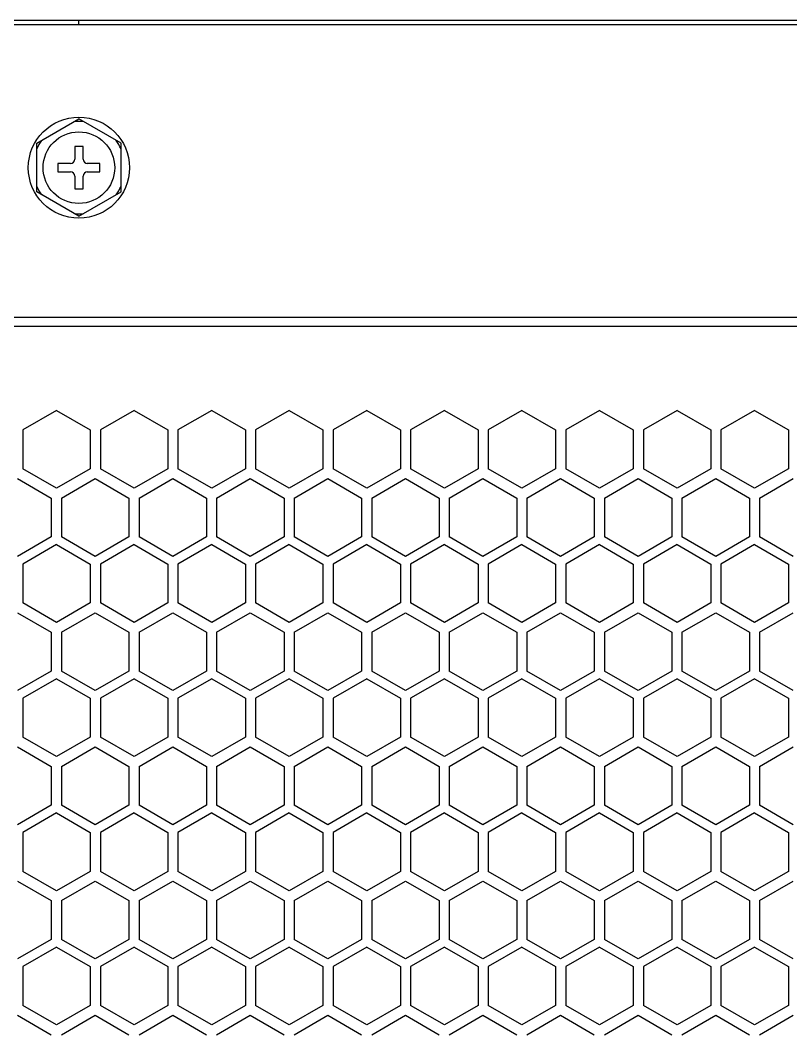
# Model space of a CAD drawing. Header units: millimetres. Extents: x 55614 to 110757, y -66981 to -47484.
# Drawn here: x 89232.4 to 89323.8, y -55846.1 to -55726.2 of the extents above; entities that cross this region are included whole.
import ezdxf

# ---------------------------------------------------------------- set-up
doc = ezdxf.new("R2010")
doc.units = ezdxf.units.MM
for name, color, linetype in [('2401-00336-S-M6-12HWM_0', 7, 'Continuous'), ('4209-0510_0', 7, 'Continuous'), ('4215-0412-2_0', 7, 'Continuous'), ('YT-50-01_AF0_1_0', 7, 'Continuous')]:
    doc.layers.add(name, color=color, linetype=linetype)
doc.layers.add('THICK', color=7, linetype='Continuous', lineweight=0)

# ---------------------------------------------------------------- blocks, each defined once
blk = doc.blocks.new('2-1725')
at = {"layer": '2401-00336-S-M6-12HWM_0', "color": 7, "linetype": 'Continuous'}
for p, q in [((-17622.13, -71605.56), (-17617.13, -71602.67)), ((-17612.13, -71605.56), (-17617.13, -71602.67)), ((-17622.13, -71611.33), (-17622.13, -71605.56)), ((-17612.13, -71611.33), (-17612.13, -71605.56)), ((-17617.63, -71605.95), (-17617.63, -71607.45)), ((-17616.63, -71605.95), (-17617.63, -71605.95)), ((-17616.63, -71607.45), (-17616.63, -71605.95)), ((-17619.63, -71607.95), (-17619.63, -71608.95)), ((-17618.13, -71607.95), (-17619.63, -71607.95)), ((-17614.63, -71607.95), (-17616.13, -71607.95)), ((-17614.63, -71608.95), (-17614.63, -71607.95)), ((-17619.63, -71608.95), (-17618.13, -71608.95)), ((-17617.63, -71609.45), (-17617.63, -71610.95)), ((-17616.63, -71610.95), (-17616.63, -71609.45)), ((-17616.13, -71608.95), (-17614.63, -71608.95)), ((-17617.13, -71614.22), (-17622.13, -71611.33)), ((-17617.63, -71610.95), (-17616.63, -71610.95)), ((-17617.13, -71614.22), (-17612.13, -71611.33))]:
    blk.add_line(p, q, dxfattribs=at)
for radius in [6, 4.25]:
    blk.add_circle((-17617.13, -71608.45), radius, dxfattribs=at)
for centre, radius, start, end in [((-17617.13, -71608.45), 5.47, 84.0076, 95.9924), ((-17617.13, -71608.45), 5.47, 144.0076, 155.9924), ((-17617.13, -71608.45), 5.47, 24.0076, 35.9924), ((-17618.13, -71607.45), 0.5, 270, 0), ((-17616.13, -71607.45), 0.5, 180, 270), ((-17618.13, -71609.45), 0.5, 0, 90), ((-17616.13, -71609.45), 0.5, 90, 180), ((-17617.13, -71608.45), 5.47, 204.0076, 215.9924), ((-17617.13, -71608.45), 5.47, 324.0076, 335.9924), ((-17617.13, -71608.45), 5.47, 264.0076, 275.9924)]:
    blk.add_arc(centre, radius, start, end, dxfattribs=at)
at = {"layer": '4209-0510_0', "color": 7, "linetype": 'Continuous'}
blk.add_line((-17313.73, -71626.23), (-17919.73, -71626.23), dxfattribs=at)
at = {"layer": '4215-0412-2_0', "color": 7, "linetype": 'Continuous'}
for p, q in [((-17960.08, -71591.47), (-17272.28, -71591.47)), ((-17927.18, -71627.27), (-17305.18, -71627.27)), ((-17619.78, -71637.27), (-17623.78, -71639.58)), ((-17619.78, -71637.27), (-17615.78, -71639.58)), ((-17610.58, -71637.27), (-17614.58, -71639.58)), ((-17610.58, -71637.27), (-17606.58, -71639.58)), ((-17601.38, -71637.27), (-17605.38, -71639.58)), ((-17601.38, -71637.27), (-17597.38, -71639.58)), ((-17592.18, -71637.27), (-17596.18, -71639.58)), ((-17592.18, -71637.27), (-17588.18, -71639.58)), ((-17582.98, -71637.27), (-17586.98, -71639.58)), ((-17582.98, -71637.27), (-17578.98, -71639.58)), ((-17573.78, -71637.27), (-17577.78, -71639.58)), ((-17573.78, -71637.27), (-17569.78, -71639.58)), ((-17564.58, -71637.27), (-17568.58, -71639.58)), ((-17564.58, -71637.27), (-17560.58, -71639.58)), ((-17555.38, -71637.27), (-17559.38, -71639.58)), ((-17555.38, -71637.27), (-17551.38, -71639.58)), ((-17546.18, -71637.27), (-17550.18, -71639.58)), ((-17546.18, -71637.27), (-17542.18, -71639.58)), ((-17536.98, -71637.27), (-17540.98, -71639.58)), ((-17536.98, -71637.27), (-17532.98, -71639.58)), ((-17623.78, -71639.58), (-17623.78, -71644.2)), ((-17615.78, -71639.58), (-17615.78, -71644.2)), ((-17614.58, -71639.58), (-17614.58, -71644.2)), ((-17606.58, -71639.58), (-17606.58, -71644.2)), ((-17605.38, -71639.58), (-17605.38, -71644.2)), ((-17597.38, -71639.58), (-17597.38, -71644.2)), ((-17596.18, -71639.58), (-17596.18, -71644.2)), ((-17588.18, -71639.58), (-17588.18, -71644.2)), ((-17586.98, -71639.58), (-17586.98, -71644.2)), ((-17578.98, -71639.58), (-17578.98, -71644.2)), ((-17577.78, -71639.58), (-17577.78, -71644.2)), ((-17569.78, -71639.58), (-17569.78, -71644.2)), ((-17568.58, -71639.58), (-17568.58, -71644.2)), ((-17560.58, -71639.58), (-17560.58, -71644.2)), ((-17559.38, -71639.58), (-17559.38, -71644.2)), ((-17551.38, -71639.58), (-17551.38, -71644.2)), ((-17550.18, -71639.58), (-17550.18, -71644.2)), ((-17542.18, -71639.58), (-17542.18, -71644.2)), ((-17540.98, -71639.58), (-17540.98, -71644.2)), ((-17532.98, -71639.58), (-17532.98, -71644.2)), ((-17619.78, -71646.51), (-17623.78, -71644.2)), ((-17615.78, -71644.2), (-17619.78, -71646.51)), ((-17610.58, -71646.51), (-17614.58, -71644.2)), ((-17606.58, -71644.2), (-17610.58, -71646.51)), ((-17601.38, -71646.51), (-17605.38, -71644.2)), ((-17597.38, -71644.2), (-17601.38, -71646.51)), ((-17592.18, -71646.51), (-17596.18, -71644.2)), ((-17588.18, -71644.2), (-17592.18, -71646.51)), ((-17582.98, -71646.51), (-17586.98, -71644.2)), ((-17578.98, -71644.2), (-17582.98, -71646.51)), ((-17573.78, -71646.51), (-17577.78, -71644.2)), ((-17569.78, -71644.2), (-17573.78, -71646.51)), ((-17564.58, -71646.51), (-17568.58, -71644.2)), ((-17560.58, -71644.2), (-17564.58, -71646.51)), ((-17555.38, -71646.51), (-17559.38, -71644.2)), ((-17551.38, -71644.2), (-17555.38, -71646.51)), ((-17546.18, -71646.51), (-17550.18, -71644.2)), ((-17542.18, -71644.2), (-17546.18, -71646.51)), ((-17536.98, -71646.51), (-17540.98, -71644.2)), ((-17532.98, -71644.2), (-17536.98, -71646.51)), ((-17624.4, -71645.36), (-17620.4, -71647.67)), ((-17619.2, -71647.67), (-17615.2, -71645.36)), ((-17615.2, -71645.36), (-17611.2, -71647.67)), ((-17610, -71647.67), (-17606, -71645.36)), ((-17606, -71645.36), (-17602, -71647.67)), ((-17600.8, -71647.67), (-17596.8, -71645.36)), ((-17596.8, -71645.36), (-17592.8, -71647.67)), ((-17591.6, -71647.67), (-17587.6, -71645.36)), ((-17587.6, -71645.36), (-17583.6, -71647.67)), ((-17582.4, -71647.67), (-17578.4, -71645.36)), ((-17578.4, -71645.36), (-17574.4, -71647.67)), ((-17573.2, -71647.67), (-17569.2, -71645.36)), ((-17569.2, -71645.36), (-17565.2, -71647.67)), ((-17564, -71647.67), (-17560, -71645.36)), ((-17560, -71645.36), (-17556, -71647.67)), ((-17554.8, -71647.67), (-17550.8, -71645.36)), ((-17550.8, -71645.36), (-17546.8, -71647.67)), ((-17545.6, -71647.67), (-17541.6, -71645.36)), ((-17541.6, -71645.36), (-17537.6, -71647.67)), ((-17536.4, -71647.67), (-17532.4, -71645.36)), ((-17620.4, -71647.67), (-17620.4, -71652.29)), ((-17619.2, -71647.67), (-17619.2, -71652.29)), ((-17611.2, -71647.67), (-17611.2, -71652.29)), ((-17610, -71647.67), (-17610, -71652.29)), ((-17602, -71647.67), (-17602, -71652.29)), ((-17600.8, -71647.67), (-17600.8, -71652.29)), ((-17592.8, -71647.67), (-17592.8, -71652.29)), ((-17591.6, -71647.67), (-17591.6, -71652.29)), ((-17583.6, -71647.67), (-17583.6, -71652.29)), ((-17582.4, -71647.67), (-17582.4, -71652.29)), ((-17574.4, -71647.67), (-17574.4, -71652.29)), ((-17573.2, -71647.67), (-17573.2, -71652.29)), ((-17565.2, -71647.67), (-17565.2, -71652.29)), ((-17564, -71647.67), (-17564, -71652.29)), ((-17556, -71647.67), (-17556, -71652.29)), ((-17554.8, -71647.67), (-17554.8, -71652.29)), ((-17546.8, -71647.67), (-17546.8, -71652.29)), ((-17545.6, -71647.67), (-17545.6, -71652.29)), ((-17537.6, -71647.67), (-17537.6, -71652.29)), ((-17536.4, -71647.67), (-17536.4, -71652.29)), ((-17620.4, -71652.29), (-17624.4, -71654.6)), ((-17615.2, -71654.6), (-17619.2, -71652.29)), ((-17611.2, -71652.29), (-17615.2, -71654.6)), ((-17606, -71654.6), (-17610, -71652.29)), ((-17602, -71652.29), (-17606, -71654.6)), ((-17596.8, -71654.6), (-17600.8, -71652.29)), ((-17592.8, -71652.29), (-17596.8, -71654.6)), ((-17587.6, -71654.6), (-17591.6, -71652.29)), ((-17583.6, -71652.29), (-17587.6, -71654.6)), ((-17578.4, -71654.6), (-17582.4, -71652.29)), ((-17574.4, -71652.29), (-17578.4, -71654.6)), ((-17569.2, -71654.6), (-17573.2, -71652.29)), ((-17565.2, -71652.29), (-17569.2, -71654.6)), ((-17560, -71654.6), (-17564, -71652.29)), ((-17556, -71652.29), (-17560, -71654.6)), ((-17550.8, -71654.6), (-17554.8, -71652.29)), ((-17546.8, -71652.29), (-17550.8, -71654.6)), ((-17541.6, -71654.6), (-17545.6, -71652.29)), ((-17537.6, -71652.29), (-17541.6, -71654.6)), ((-17532.4, -71654.6), (-17536.4, -71652.29)), ((-17619.78, -71653.2), (-17623.78, -71655.51)), ((-17619.78, -71653.2), (-17615.78, -71655.51)), ((-17610.58, -71653.2), (-17614.58, -71655.51)), ((-17610.58, -71653.2), (-17606.58, -71655.51)), ((-17601.38, -71653.2), (-17605.38, -71655.51)), ((-17601.38, -71653.2), (-17597.38, -71655.51)), ((-17592.18, -71653.2), (-17596.18, -71655.51)), ((-17592.18, -71653.2), (-17588.18, -71655.51)), ((-17582.98, -71653.2), (-17586.98, -71655.51)), ((-17582.98, -71653.2), (-17578.98, -71655.51)), ((-17573.78, -71653.2), (-17577.78, -71655.51)), ((-17573.78, -71653.2), (-17569.78, -71655.51)), ((-17564.58, -71653.2), (-17568.58, -71655.51)), ((-17564.58, -71653.2), (-17560.58, -71655.51)), ((-17555.38, -71653.2), (-17559.38, -71655.51)), ((-17555.38, -71653.2), (-17551.38, -71655.51)), ((-17546.18, -71653.2), (-17550.18, -71655.51)), ((-17546.18, -71653.2), (-17542.18, -71655.51)), ((-17536.98, -71653.2), (-17540.98, -71655.51)), ((-17536.98, -71653.2), (-17532.98, -71655.51)), ((-17623.78, -71655.51), (-17623.78, -71660.13)), ((-17615.78, -71655.51), (-17615.78, -71660.13)), ((-17614.58, -71655.51), (-17614.58, -71660.13)), ((-17606.58, -71655.51), (-17606.58, -71660.13)), ((-17605.38, -71655.51), (-17605.38, -71660.13)), ((-17597.38, -71655.51), (-17597.38, -71660.13)), ((-17596.18, -71655.51), (-17596.18, -71660.13)), ((-17588.18, -71655.51), (-17588.18, -71660.13)), ((-17586.98, -71655.51), (-17586.98, -71660.13)), ((-17578.98, -71655.51), (-17578.98, -71660.13)), ((-17577.78, -71655.51), (-17577.78, -71660.13)), ((-17569.78, -71655.51), (-17569.78, -71660.13)), ((-17568.58, -71655.51), (-17568.58, -71660.13)), ((-17560.58, -71655.51), (-17560.58, -71660.13)), ((-17559.38, -71655.51), (-17559.38, -71660.13)), ((-17551.38, -71655.51), (-17551.38, -71660.13)), ((-17550.18, -71655.51), (-17550.18, -71660.13)), ((-17542.18, -71655.51), (-17542.18, -71660.13)), ((-17540.98, -71655.51), (-17540.98, -71660.13)), ((-17532.98, -71655.51), (-17532.98, -71660.13)), ((-17619.78, -71662.44), (-17623.78, -71660.13)), ((-17615.78, -71660.13), (-17619.78, -71662.44)), ((-17610.58, -71662.44), (-17614.58, -71660.13)), ((-17606.58, -71660.13), (-17610.58, -71662.44)), ((-17601.38, -71662.44), (-17605.38, -71660.13)), ((-17597.38, -71660.13), (-17601.38, -71662.44)), ((-17592.18, -71662.44), (-17596.18, -71660.13)), ((-17588.18, -71660.13), (-17592.18, -71662.44)), ((-17582.98, -71662.44), (-17586.98, -71660.13)), ((-17578.98, -71660.13), (-17582.98, -71662.44)), ((-17573.78, -71662.44), (-17577.78, -71660.13)), ((-17569.78, -71660.13), (-17573.78, -71662.44)), ((-17564.58, -71662.44), (-17568.58, -71660.13)), ((-17560.58, -71660.13), (-17564.58, -71662.44)), ((-17555.38, -71662.44), (-17559.38, -71660.13)), ((-17551.38, -71660.13), (-17555.38, -71662.44)), ((-17546.18, -71662.44), (-17550.18, -71660.13)), ((-17542.18, -71660.13), (-17546.18, -71662.44)), ((-17536.98, -71662.44), (-17540.98, -71660.13)), ((-17532.98, -71660.13), (-17536.98, -71662.44)), ((-17624.4, -71661.29), (-17620.4, -71663.6)), ((-17619.2, -71663.6), (-17615.2, -71661.29)), ((-17615.2, -71661.29), (-17611.2, -71663.6)), ((-17610, -71663.6), (-17606, -71661.29)), ((-17606, -71661.29), (-17602, -71663.6)), ((-17600.8, -71663.6), (-17596.8, -71661.29)), ((-17596.8, -71661.29), (-17592.8, -71663.6)), ((-17591.6, -71663.6), (-17587.6, -71661.29)), ((-17587.6, -71661.29), (-17583.6, -71663.6)), ((-17582.4, -71663.6), (-17578.4, -71661.29)), ((-17578.4, -71661.29), (-17574.4, -71663.6)), ((-17573.2, -71663.6), (-17569.2, -71661.29)), ((-17569.2, -71661.29), (-17565.2, -71663.6)), ((-17564, -71663.6), (-17560, -71661.29)), ((-17560, -71661.29), (-17556, -71663.6)), ((-17554.8, -71663.6), (-17550.8, -71661.29)), ((-17550.8, -71661.29), (-17546.8, -71663.6)), ((-17545.6, -71663.6), (-17541.6, -71661.29)), ((-17541.6, -71661.29), (-17537.6, -71663.6)), ((-17536.4, -71663.6), (-17532.4, -71661.29)), ((-17620.4, -71663.6), (-17620.4, -71668.22)), ((-17619.2, -71663.6), (-17619.2, -71668.22)), ((-17611.2, -71663.6), (-17611.2, -71668.22)), ((-17610, -71663.6), (-17610, -71668.22)), ((-17602, -71663.6), (-17602, -71668.22)), ((-17600.8, -71663.6), (-17600.8, -71668.22)), ((-17592.8, -71663.6), (-17592.8, -71668.22)), ((-17591.6, -71663.6), (-17591.6, -71668.22)), ((-17583.6, -71663.6), (-17583.6, -71668.22)), ((-17582.4, -71663.6), (-17582.4, -71668.22)), ((-17574.4, -71663.6), (-17574.4, -71668.22)), ((-17573.2, -71663.6), (-17573.2, -71668.22)), ((-17565.2, -71663.6), (-17565.2, -71668.22)), ((-17564, -71663.6), (-17564, -71668.22)), ((-17556, -71663.6), (-17556, -71668.22)), ((-17554.8, -71663.6), (-17554.8, -71668.22)), ((-17546.8, -71663.6), (-17546.8, -71668.22)), ((-17545.6, -71663.6), (-17545.6, -71668.22)), ((-17537.6, -71663.6), (-17537.6, -71668.22)), ((-17536.4, -71663.6), (-17536.4, -71668.22)), ((-17620.4, -71668.22), (-17624.4, -71670.53)), ((-17615.2, -71670.53), (-17619.2, -71668.22)), ((-17611.2, -71668.22), (-17615.2, -71670.53)), ((-17606, -71670.53), (-17610, -71668.22)), ((-17602, -71668.22), (-17606, -71670.53)), ((-17596.8, -71670.53), (-17600.8, -71668.22)), ((-17592.8, -71668.22), (-17596.8, -71670.53)), ((-17587.6, -71670.53), (-17591.6, -71668.22)), ((-17583.6, -71668.22), (-17587.6, -71670.53)), ((-17578.4, -71670.53), (-17582.4, -71668.22)), ((-17574.4, -71668.22), (-17578.4, -71670.53)), ((-17569.2, -71670.53), (-17573.2, -71668.22)), ((-17565.2, -71668.22), (-17569.2, -71670.53)), ((-17560, -71670.53), (-17564, -71668.22)), ((-17556, -71668.22), (-17560, -71670.53)), ((-17550.8, -71670.53), (-17554.8, -71668.22)), ((-17546.8, -71668.22), (-17550.8, -71670.53)), ((-17541.6, -71670.53), (-17545.6, -71668.22)), ((-17537.6, -71668.22), (-17541.6, -71670.53)), ((-17532.4, -71670.53), (-17536.4, -71668.22)), ((-17619.78, -71669.13), (-17623.78, -71671.44)), ((-17619.78, -71669.13), (-17615.78, -71671.44)), ((-17610.58, -71669.13), (-17614.58, -71671.44)), ((-17610.58, -71669.13), (-17606.58, -71671.44)), ((-17601.38, -71669.13), (-17605.38, -71671.44)), ((-17601.38, -71669.13), (-17597.38, -71671.44)), ((-17592.18, -71669.13), (-17596.18, -71671.44)), ((-17592.18, -71669.13), (-17588.18, -71671.44)), ((-17582.98, -71669.13), (-17586.98, -71671.44)), ((-17582.98, -71669.13), (-17578.98, -71671.44)), ((-17573.78, -71669.13), (-17577.78, -71671.44)), ((-17573.78, -71669.13), (-17569.78, -71671.44)), ((-17564.58, -71669.13), (-17568.58, -71671.44)), ((-17564.58, -71669.13), (-17560.58, -71671.44)), ((-17555.38, -71669.13), (-17559.38, -71671.44)), ((-17555.38, -71669.13), (-17551.38, -71671.44)), ((-17546.18, -71669.13), (-17550.18, -71671.44)), ((-17546.18, -71669.13), (-17542.18, -71671.44)), ((-17536.98, -71669.13), (-17540.98, -71671.44)), ((-17536.98, -71669.13), (-17532.98, -71671.44)), ((-17623.78, -71671.44), (-17623.78, -71676.06)), ((-17615.78, -71671.44), (-17615.78, -71676.06)), ((-17614.58, -71671.44), (-17614.58, -71676.06)), ((-17606.58, -71671.44), (-17606.58, -71676.06)), ((-17605.38, -71671.44), (-17605.38, -71676.06)), ((-17597.38, -71671.44), (-17597.38, -71676.06)), ((-17596.18, -71671.44), (-17596.18, -71676.06)), ((-17588.18, -71671.44), (-17588.18, -71676.06)), ((-17586.98, -71671.44), (-17586.98, -71676.06)), ((-17578.98, -71671.44), (-17578.98, -71676.06)), ((-17577.78, -71671.44), (-17577.78, -71676.06)), ((-17569.78, -71671.44), (-17569.78, -71676.06)), ((-17568.58, -71671.44), (-17568.58, -71676.06)), ((-17560.58, -71671.44), (-17560.58, -71676.06)), ((-17559.38, -71671.44), (-17559.38, -71676.06)), ((-17551.38, -71671.44), (-17551.38, -71676.06)), ((-17550.18, -71671.44), (-17550.18, -71676.06)), ((-17542.18, -71671.44), (-17542.18, -71676.06)), ((-17540.98, -71671.44), (-17540.98, -71676.06)), ((-17532.98, -71671.44), (-17532.98, -71676.06)), ((-17619.78, -71678.37), (-17623.78, -71676.06)), ((-17615.78, -71676.06), (-17619.78, -71678.37)), ((-17610.58, -71678.37), (-17614.58, -71676.06)), ((-17606.58, -71676.06), (-17610.58, -71678.37)), ((-17601.38, -71678.37), (-17605.38, -71676.06)), ((-17597.38, -71676.06), (-17601.38, -71678.37)), ((-17592.18, -71678.37), (-17596.18, -71676.06)), ((-17588.18, -71676.06), (-17592.18, -71678.37)), ((-17582.98, -71678.37), (-17586.98, -71676.06)), ((-17578.98, -71676.06), (-17582.98, -71678.37)), ((-17573.78, -71678.37), (-17577.78, -71676.06)), ((-17569.78, -71676.06), (-17573.78, -71678.37)), ((-17564.58, -71678.37), (-17568.58, -71676.06)), ((-17560.58, -71676.06), (-17564.58, -71678.37)), ((-17555.38, -71678.37), (-17559.38, -71676.06)), ((-17551.38, -71676.06), (-17555.38, -71678.37)), ((-17546.18, -71678.37), (-17550.18, -71676.06)), ((-17542.18, -71676.06), (-17546.18, -71678.37)), ((-17536.98, -71678.37), (-17540.98, -71676.06)), ((-17532.98, -71676.06), (-17536.98, -71678.37)), ((-17624.4, -71677.22), (-17620.4, -71679.53)), ((-17619.2, -71679.53), (-17615.2, -71677.22)), ((-17615.2, -71677.22), (-17611.2, -71679.53)), ((-17610, -71679.53), (-17606, -71677.22)), ((-17606, -71677.22), (-17602, -71679.53)), ((-17600.8, -71679.53), (-17596.8, -71677.22)), ((-17596.8, -71677.22), (-17592.8, -71679.53)), ((-17591.6, -71679.53), (-17587.6, -71677.22)), ((-17587.6, -71677.22), (-17583.6, -71679.53)), ((-17582.4, -71679.53), (-17578.4, -71677.22)), ((-17578.4, -71677.22), (-17574.4, -71679.53)), ((-17573.2, -71679.53), (-17569.2, -71677.22)), ((-17569.2, -71677.22), (-17565.2, -71679.53)), ((-17564, -71679.53), (-17560, -71677.22)), ((-17560, -71677.22), (-17556, -71679.53)), ((-17554.8, -71679.53), (-17550.8, -71677.22)), ((-17550.8, -71677.22), (-17546.8, -71679.53)), ((-17545.6, -71679.53), (-17541.6, -71677.22)), ((-17541.6, -71677.22), (-17537.6, -71679.53)), ((-17536.4, -71679.53), (-17532.4, -71677.22)), ((-17620.4, -71679.53), (-17620.4, -71684.15)), ((-17619.2, -71679.53), (-17619.2, -71684.15)), ((-17611.2, -71679.53), (-17611.2, -71684.15)), ((-17610, -71679.53), (-17610, -71684.15)), ((-17602, -71679.53), (-17602, -71684.15)), ((-17600.8, -71679.53), (-17600.8, -71684.15)), ((-17592.8, -71679.53), (-17592.8, -71684.15)), ((-17591.6, -71679.53), (-17591.6, -71684.15)), ((-17583.6, -71679.53), (-17583.6, -71684.15)), ((-17582.4, -71679.53), (-17582.4, -71684.15)), ((-17574.4, -71679.53), (-17574.4, -71684.15)), ((-17573.2, -71679.53), (-17573.2, -71684.15)), ((-17565.2, -71679.53), (-17565.2, -71684.15)), ((-17564, -71679.53), (-17564, -71684.15)), ((-17556, -71679.53), (-17556, -71684.15)), ((-17554.8, -71679.53), (-17554.8, -71684.15)), ((-17546.8, -71679.53), (-17546.8, -71684.15)), ((-17545.6, -71679.53), (-17545.6, -71684.15)), ((-17537.6, -71679.53), (-17537.6, -71684.15)), ((-17536.4, -71679.53), (-17536.4, -71684.15)), ((-17620.4, -71684.15), (-17624.4, -71686.46)), ((-17615.2, -71686.46), (-17619.2, -71684.15)), ((-17611.2, -71684.15), (-17615.2, -71686.46)), ((-17606, -71686.46), (-17610, -71684.15)), ((-17602, -71684.15), (-17606, -71686.46)), ((-17596.8, -71686.46), (-17600.8, -71684.15)), ((-17592.8, -71684.15), (-17596.8, -71686.46)), ((-17587.6, -71686.46), (-17591.6, -71684.15)), ((-17583.6, -71684.15), (-17587.6, -71686.46)), ((-17578.4, -71686.46), (-17582.4, -71684.15)), ((-17574.4, -71684.15), (-17578.4, -71686.46)), ((-17569.2, -71686.46), (-17573.2, -71684.15)), ((-17565.2, -71684.15), (-17569.2, -71686.46)), ((-17560, -71686.46), (-17564, -71684.15)), ((-17556, -71684.15), (-17560, -71686.46)), ((-17550.8, -71686.46), (-17554.8, -71684.15)), ((-17546.8, -71684.15), (-17550.8, -71686.46)), ((-17541.6, -71686.46), (-17545.6, -71684.15)), ((-17537.6, -71684.15), (-17541.6, -71686.46)), ((-17532.4, -71686.46), (-17536.4, -71684.15)), ((-17619.78, -71685.06), (-17623.78, -71687.37)), ((-17619.78, -71685.06), (-17615.78, -71687.37)), ((-17610.58, -71685.06), (-17614.58, -71687.37)), ((-17610.58, -71685.06), (-17606.58, -71687.37)), ((-17601.38, -71685.06), (-17605.38, -71687.37)), ((-17601.38, -71685.06), (-17597.38, -71687.37)), ((-17592.18, -71685.06), (-17596.18, -71687.37)), ((-17592.18, -71685.06), (-17588.18, -71687.37)), ((-17582.98, -71685.06), (-17586.98, -71687.37)), ((-17582.98, -71685.06), (-17578.98, -71687.37)), ((-17573.78, -71685.06), (-17577.78, -71687.37)), ((-17573.78, -71685.06), (-17569.78, -71687.37)), ((-17564.58, -71685.06), (-17568.58, -71687.37)), ((-17564.58, -71685.06), (-17560.58, -71687.37)), ((-17555.38, -71685.06), (-17559.38, -71687.37)), ((-17555.38, -71685.06), (-17551.38, -71687.37)), ((-17546.18, -71685.06), (-17550.18, -71687.37)), ((-17546.18, -71685.06), (-17542.18, -71687.37)), ((-17536.98, -71685.06), (-17540.98, -71687.37)), ((-17536.98, -71685.06), (-17532.98, -71687.37)), ((-17623.78, -71687.37), (-17623.78, -71691.99)), ((-17615.78, -71687.37), (-17615.78, -71691.99)), ((-17614.58, -71687.37), (-17614.58, -71691.99)), ((-17606.58, -71687.37), (-17606.58, -71691.99)), ((-17605.38, -71687.37), (-17605.38, -71691.99)), ((-17597.38, -71687.37), (-17597.38, -71691.99)), ((-17596.18, -71687.37), (-17596.18, -71691.99)), ((-17588.18, -71687.37), (-17588.18, -71691.99)), ((-17586.98, -71687.37), (-17586.98, -71691.99)), ((-17578.98, -71687.37), (-17578.98, -71691.99)), ((-17577.78, -71687.37), (-17577.78, -71691.99)), ((-17569.78, -71687.37), (-17569.78, -71691.99)), ((-17568.58, -71687.37), (-17568.58, -71691.99)), ((-17560.58, -71687.37), (-17560.58, -71691.99)), ((-17559.38, -71687.37), (-17559.38, -71691.99)), ((-17551.38, -71687.37), (-17551.38, -71691.99)), ((-17550.18, -71687.37), (-17550.18, -71691.99)), ((-17542.18, -71687.37), (-17542.18, -71691.99)), ((-17540.98, -71687.37), (-17540.98, -71691.99)), ((-17532.98, -71687.37), (-17532.98, -71691.99)), ((-17619.78, -71694.3), (-17623.78, -71691.99)), ((-17615.78, -71691.99), (-17619.78, -71694.3)), ((-17610.58, -71694.3), (-17614.58, -71691.99)), ((-17606.58, -71691.99), (-17610.58, -71694.3)), ((-17601.38, -71694.3), (-17605.38, -71691.99)), ((-17597.38, -71691.99), (-17601.38, -71694.3)), ((-17592.18, -71694.3), (-17596.18, -71691.99)), ((-17588.18, -71691.99), (-17592.18, -71694.3)), ((-17582.98, -71694.3), (-17586.98, -71691.99)), ((-17578.98, -71691.99), (-17582.98, -71694.3)), ((-17573.78, -71694.3), (-17577.78, -71691.99)), ((-17569.78, -71691.99), (-17573.78, -71694.3)), ((-17564.58, -71694.3), (-17568.58, -71691.99)), ((-17560.58, -71691.99), (-17564.58, -71694.3)), ((-17555.38, -71694.3), (-17559.38, -71691.99)), ((-17551.38, -71691.99), (-17555.38, -71694.3)), ((-17546.18, -71694.3), (-17550.18, -71691.99)), ((-17542.18, -71691.99), (-17546.18, -71694.3)), ((-17536.98, -71694.3), (-17540.98, -71691.99)), ((-17532.98, -71691.99), (-17536.98, -71694.3)), ((-17624.4, -71693.15), (-17620.4, -71695.46)), ((-17619.2, -71695.46), (-17615.2, -71693.15)), ((-17615.2, -71693.15), (-17611.2, -71695.46)), ((-17610, -71695.46), (-17606, -71693.15)), ((-17606, -71693.15), (-17602, -71695.46)), ((-17600.8, -71695.46), (-17596.8, -71693.15)), ((-17596.8, -71693.15), (-17592.8, -71695.46)), ((-17591.6, -71695.46), (-17587.6, -71693.15)), ((-17587.6, -71693.15), (-17583.6, -71695.46)), ((-17582.4, -71695.46), (-17578.4, -71693.15)), ((-17578.4, -71693.15), (-17574.4, -71695.46)), ((-17573.2, -71695.46), (-17569.2, -71693.15)), ((-17569.2, -71693.15), (-17565.2, -71695.46)), ((-17564, -71695.46), (-17560, -71693.15)), ((-17560, -71693.15), (-17556, -71695.46)), ((-17554.8, -71695.46), (-17550.8, -71693.15)), ((-17550.8, -71693.15), (-17546.8, -71695.46)), ((-17545.6, -71695.46), (-17541.6, -71693.15)), ((-17541.6, -71693.15), (-17537.6, -71695.46)), ((-17536.4, -71695.46), (-17532.4, -71693.15)), ((-17620.4, -71695.46), (-17620.4, -71700.08)), ((-17619.2, -71695.46), (-17619.2, -71700.08)), ((-17611.2, -71695.46), (-17611.2, -71700.08)), ((-17610, -71695.46), (-17610, -71700.08)), ((-17602, -71695.46), (-17602, -71700.08)), ((-17600.8, -71695.46), (-17600.8, -71700.08)), ((-17592.8, -71695.46), (-17592.8, -71700.08)), ((-17591.6, -71695.46), (-17591.6, -71700.08)), ((-17583.6, -71695.46), (-17583.6, -71700.08)), ((-17582.4, -71695.46), (-17582.4, -71700.08)), ((-17574.4, -71695.46), (-17574.4, -71700.08)), ((-17573.2, -71695.46), (-17573.2, -71700.08)), ((-17565.2, -71695.46), (-17565.2, -71700.08)), ((-17564, -71695.46), (-17564, -71700.08)), ((-17556, -71695.46), (-17556, -71700.08)), ((-17554.8, -71695.46), (-17554.8, -71700.08)), ((-17546.8, -71695.46), (-17546.8, -71700.08)), ((-17545.6, -71695.46), (-17545.6, -71700.08)), ((-17537.6, -71695.46), (-17537.6, -71700.08)), ((-17536.4, -71695.46), (-17536.4, -71700.08)), ((-17620.4, -71700.08), (-17624.4, -71702.39)), ((-17615.2, -71702.39), (-17619.2, -71700.08)), ((-17611.2, -71700.08), (-17615.2, -71702.39)), ((-17606, -71702.39), (-17610, -71700.08)), ((-17602, -71700.08), (-17606, -71702.39)), ((-17596.8, -71702.39), (-17600.8, -71700.08)), ((-17592.8, -71700.08), (-17596.8, -71702.39)), ((-17587.6, -71702.39), (-17591.6, -71700.08)), ((-17583.6, -71700.08), (-17587.6, -71702.39)), ((-17578.4, -71702.39), (-17582.4, -71700.08)), ((-17574.4, -71700.08), (-17578.4, -71702.39)), ((-17569.2, -71702.39), (-17573.2, -71700.08)), ((-17565.2, -71700.08), (-17569.2, -71702.39)), ((-17560, -71702.39), (-17564, -71700.08)), ((-17556, -71700.08), (-17560, -71702.39)), ((-17550.8, -71702.39), (-17554.8, -71700.08)), ((-17546.8, -71700.08), (-17550.8, -71702.39)), ((-17541.6, -71702.39), (-17545.6, -71700.08)), ((-17537.6, -71700.08), (-17541.6, -71702.39)), ((-17532.4, -71702.39), (-17536.4, -71700.08)), ((-17619.78, -71700.99), (-17623.78, -71703.3)), ((-17619.78, -71700.99), (-17615.78, -71703.3)), ((-17610.58, -71700.99), (-17614.58, -71703.3)), ((-17610.58, -71700.99), (-17606.58, -71703.3)), ((-17601.38, -71700.99), (-17605.38, -71703.3)), ((-17601.38, -71700.99), (-17597.38, -71703.3)), ((-17592.18, -71700.99), (-17596.18, -71703.3)), ((-17592.18, -71700.99), (-17588.18, -71703.3)), ((-17582.98, -71700.99), (-17586.98, -71703.3)), ((-17582.98, -71700.99), (-17578.98, -71703.3)), ((-17573.78, -71700.99), (-17577.78, -71703.3)), ((-17573.78, -71700.99), (-17569.78, -71703.3)), ((-17564.58, -71700.99), (-17568.58, -71703.3)), ((-17564.58, -71700.99), (-17560.58, -71703.3)), ((-17555.38, -71700.99), (-17559.38, -71703.3)), ((-17555.38, -71700.99), (-17551.38, -71703.3)), ((-17546.18, -71700.99), (-17550.18, -71703.3)), ((-17546.18, -71700.99), (-17542.18, -71703.3)), ((-17536.98, -71700.99), (-17540.98, -71703.3)), ((-17536.98, -71700.99), (-17532.98, -71703.3)), ((-17623.78, -71703.3), (-17623.78, -71707.92)), ((-17615.78, -71703.3), (-17615.78, -71707.92)), ((-17614.58, -71703.3), (-17614.58, -71707.92)), ((-17606.58, -71703.3), (-17606.58, -71707.92)), ((-17605.38, -71703.3), (-17605.38, -71707.92)), ((-17597.38, -71703.3), (-17597.38, -71707.92)), ((-17596.18, -71703.3), (-17596.18, -71707.92)), ((-17588.18, -71703.3), (-17588.18, -71707.92)), ((-17586.98, -71703.3), (-17586.98, -71707.92)), ((-17578.98, -71703.3), (-17578.98, -71707.92)), ((-17577.78, -71703.3), (-17577.78, -71707.92)), ((-17569.78, -71703.3), (-17569.78, -71707.92)), ((-17568.58, -71703.3), (-17568.58, -71707.92)), ((-17560.58, -71703.3), (-17560.58, -71707.92)), ((-17559.38, -71703.3), (-17559.38, -71707.92)), ((-17551.38, -71703.3), (-17551.38, -71707.92)), ((-17550.18, -71703.3), (-17550.18, -71707.92)), ((-17542.18, -71703.3), (-17542.18, -71707.92)), ((-17540.98, -71703.3), (-17540.98, -71707.92)), ((-17532.98, -71703.3), (-17532.98, -71707.92)), ((-17619.78, -71710.23), (-17623.78, -71707.92)), ((-17615.78, -71707.92), (-17619.78, -71710.23)), ((-17610.58, -71710.23), (-17614.58, -71707.92)), ((-17606.58, -71707.92), (-17610.58, -71710.23)), ((-17601.38, -71710.23), (-17605.38, -71707.92)), ((-17597.38, -71707.92), (-17601.38, -71710.23)), ((-17592.18, -71710.23), (-17596.18, -71707.92)), ((-17588.18, -71707.92), (-17592.18, -71710.23)), ((-17582.98, -71710.23), (-17586.98, -71707.92)), ((-17578.98, -71707.92), (-17582.98, -71710.23)), ((-17573.78, -71710.23), (-17577.78, -71707.92)), ((-17569.78, -71707.92), (-17573.78, -71710.23)), ((-17564.58, -71710.23), (-17568.58, -71707.92)), ((-17560.58, -71707.92), (-17564.58, -71710.23)), ((-17555.38, -71710.23), (-17559.38, -71707.92)), ((-17551.38, -71707.92), (-17555.38, -71710.23)), ((-17546.18, -71710.23), (-17550.18, -71707.92)), ((-17542.18, -71707.92), (-17546.18, -71710.23)), ((-17536.98, -71710.23), (-17540.98, -71707.92)), ((-17532.98, -71707.92), (-17536.98, -71710.23)), ((-17624.4, -71709.08), (-17620.4, -71711.39)), ((-17619.2, -71711.39), (-17615.2, -71709.08)), ((-17615.2, -71709.08), (-17611.2, -71711.39)), ((-17610, -71711.39), (-17606, -71709.08)), ((-17606, -71709.08), (-17602, -71711.39)), ((-17600.8, -71711.39), (-17596.8, -71709.08)), ((-17596.8, -71709.08), (-17592.8, -71711.39)), ((-17591.6, -71711.39), (-17587.6, -71709.08)), ((-17587.6, -71709.08), (-17583.6, -71711.39)), ((-17582.4, -71711.39), (-17578.4, -71709.08)), ((-17578.4, -71709.08), (-17574.4, -71711.39)), ((-17573.2, -71711.39), (-17569.2, -71709.08)), ((-17569.2, -71709.08), (-17565.2, -71711.39)), ((-17564, -71711.39), (-17560, -71709.08)), ((-17560, -71709.08), (-17556, -71711.39)), ((-17554.8, -71711.39), (-17550.8, -71709.08)), ((-17550.8, -71709.08), (-17546.8, -71711.39)), ((-17545.6, -71711.39), (-17541.6, -71709.08)), ((-17541.6, -71709.08), (-17537.6, -71711.39)), ((-17536.4, -71711.39), (-17532.4, -71709.08))]:
    blk.add_line(p, q, dxfattribs=at)
at = {"layer": 'YT-50-01_AF0_1_0', "color": 7, "linetype": 'Continuous'}
blk.add_line((-17961.13, -71590.95), (-17273.13, -71590.95), dxfattribs=at)
at = {"layer": 'YT-50-01_AF0_1_0', "color": 5, "linetype": 'Continuous'}
blk.add_line((-17617.13, -71591.47), (-17617.13, -71590.95), dxfattribs=at)
blk = doc.blocks.new('RY76UI67U656')
at = {"layer": 'THICK', "lineweight": -3}
blk.add_blockref('2-1725', (50060.59, -17829.34), dxfattribs=at)

msp = doc.modelspace()

# ---------------------------------------------------------------- block references
at = {"layer": 'THICK', "lineweight": -3}
msp.add_blockref('RY76UI67U656', (56795.929, 33694.033), dxfattribs=at)

doc.saveas('drawing.dxf')
